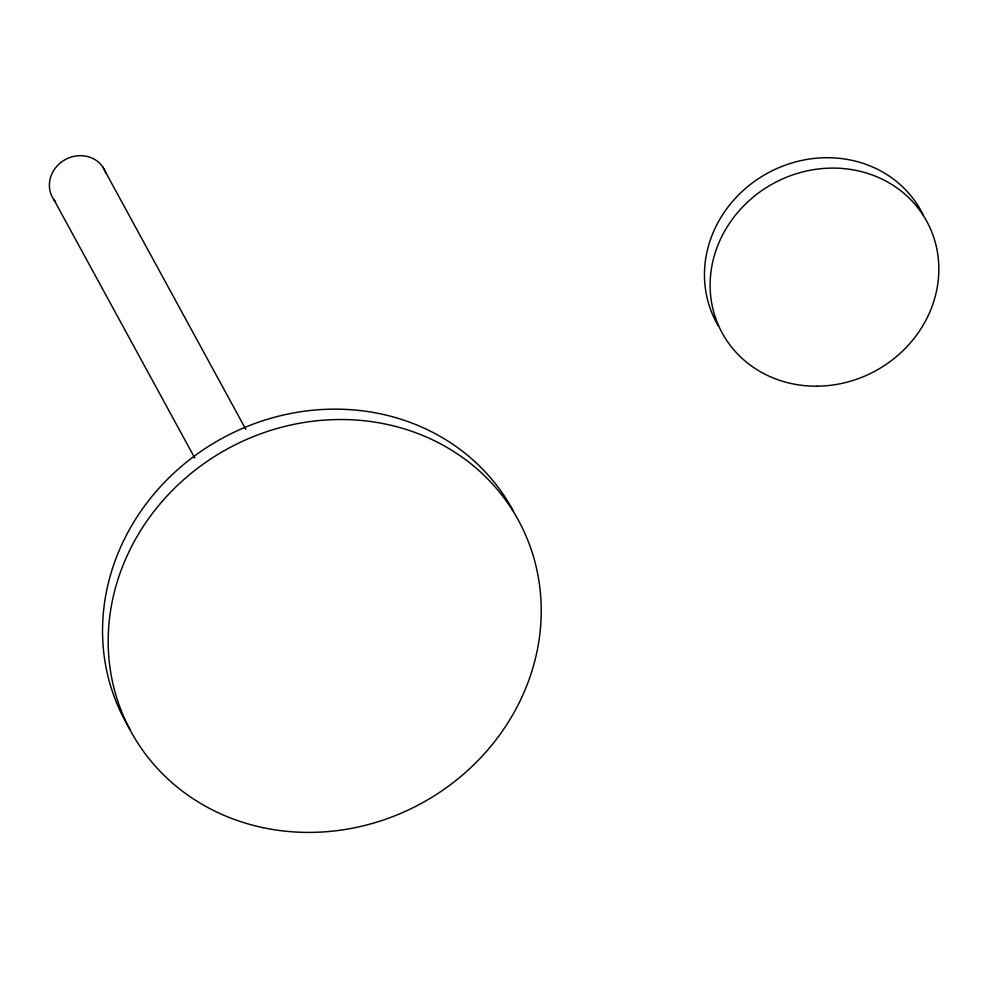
<?xml version="1.0" encoding="UTF-8"?>
<svg xmlns="http://www.w3.org/2000/svg" width="988" height="988" viewBox="0 0 988 988"><rect width="100%" height="100%" fill="white"/><g stroke="black" fill="none" stroke-linecap="round" stroke-linejoin="round"><path stroke-width="1.48" d="M102.666 166.824L245.827 429.385M53.821 199.539L194.772 458.049M130.293 729.737A220.633 202.021 -28.6 0 1 217.94 440.673A220.633 202.021 -28.6 0 1 513.068 510.512M55.563 201.762A29.418 26.935 -28.6 0 1 64.813 159.834A29.418 26.935 -28.6 0 1 105.815 173.11M718.449 325.966A116.535 106.716 -28.6 0 1 768.158 172.838A116.535 106.716 -28.6 0 1 923.348 215.273M263.154 827.685A220.633 202.021 -28.6 0 0 535.261 563.123A220.633 202.021 -28.6 0 0 175.728 487.084A220.633 202.021 -28.6 0 0 263.154 827.685M817.076 386.185A116.535 106.716 -28.6 0 0 927.003 221.744A116.535 106.716 -28.6 0 0 729.342 223.498A116.535 106.716 -28.6 0 0 817.076 386.185"/></g></svg>
